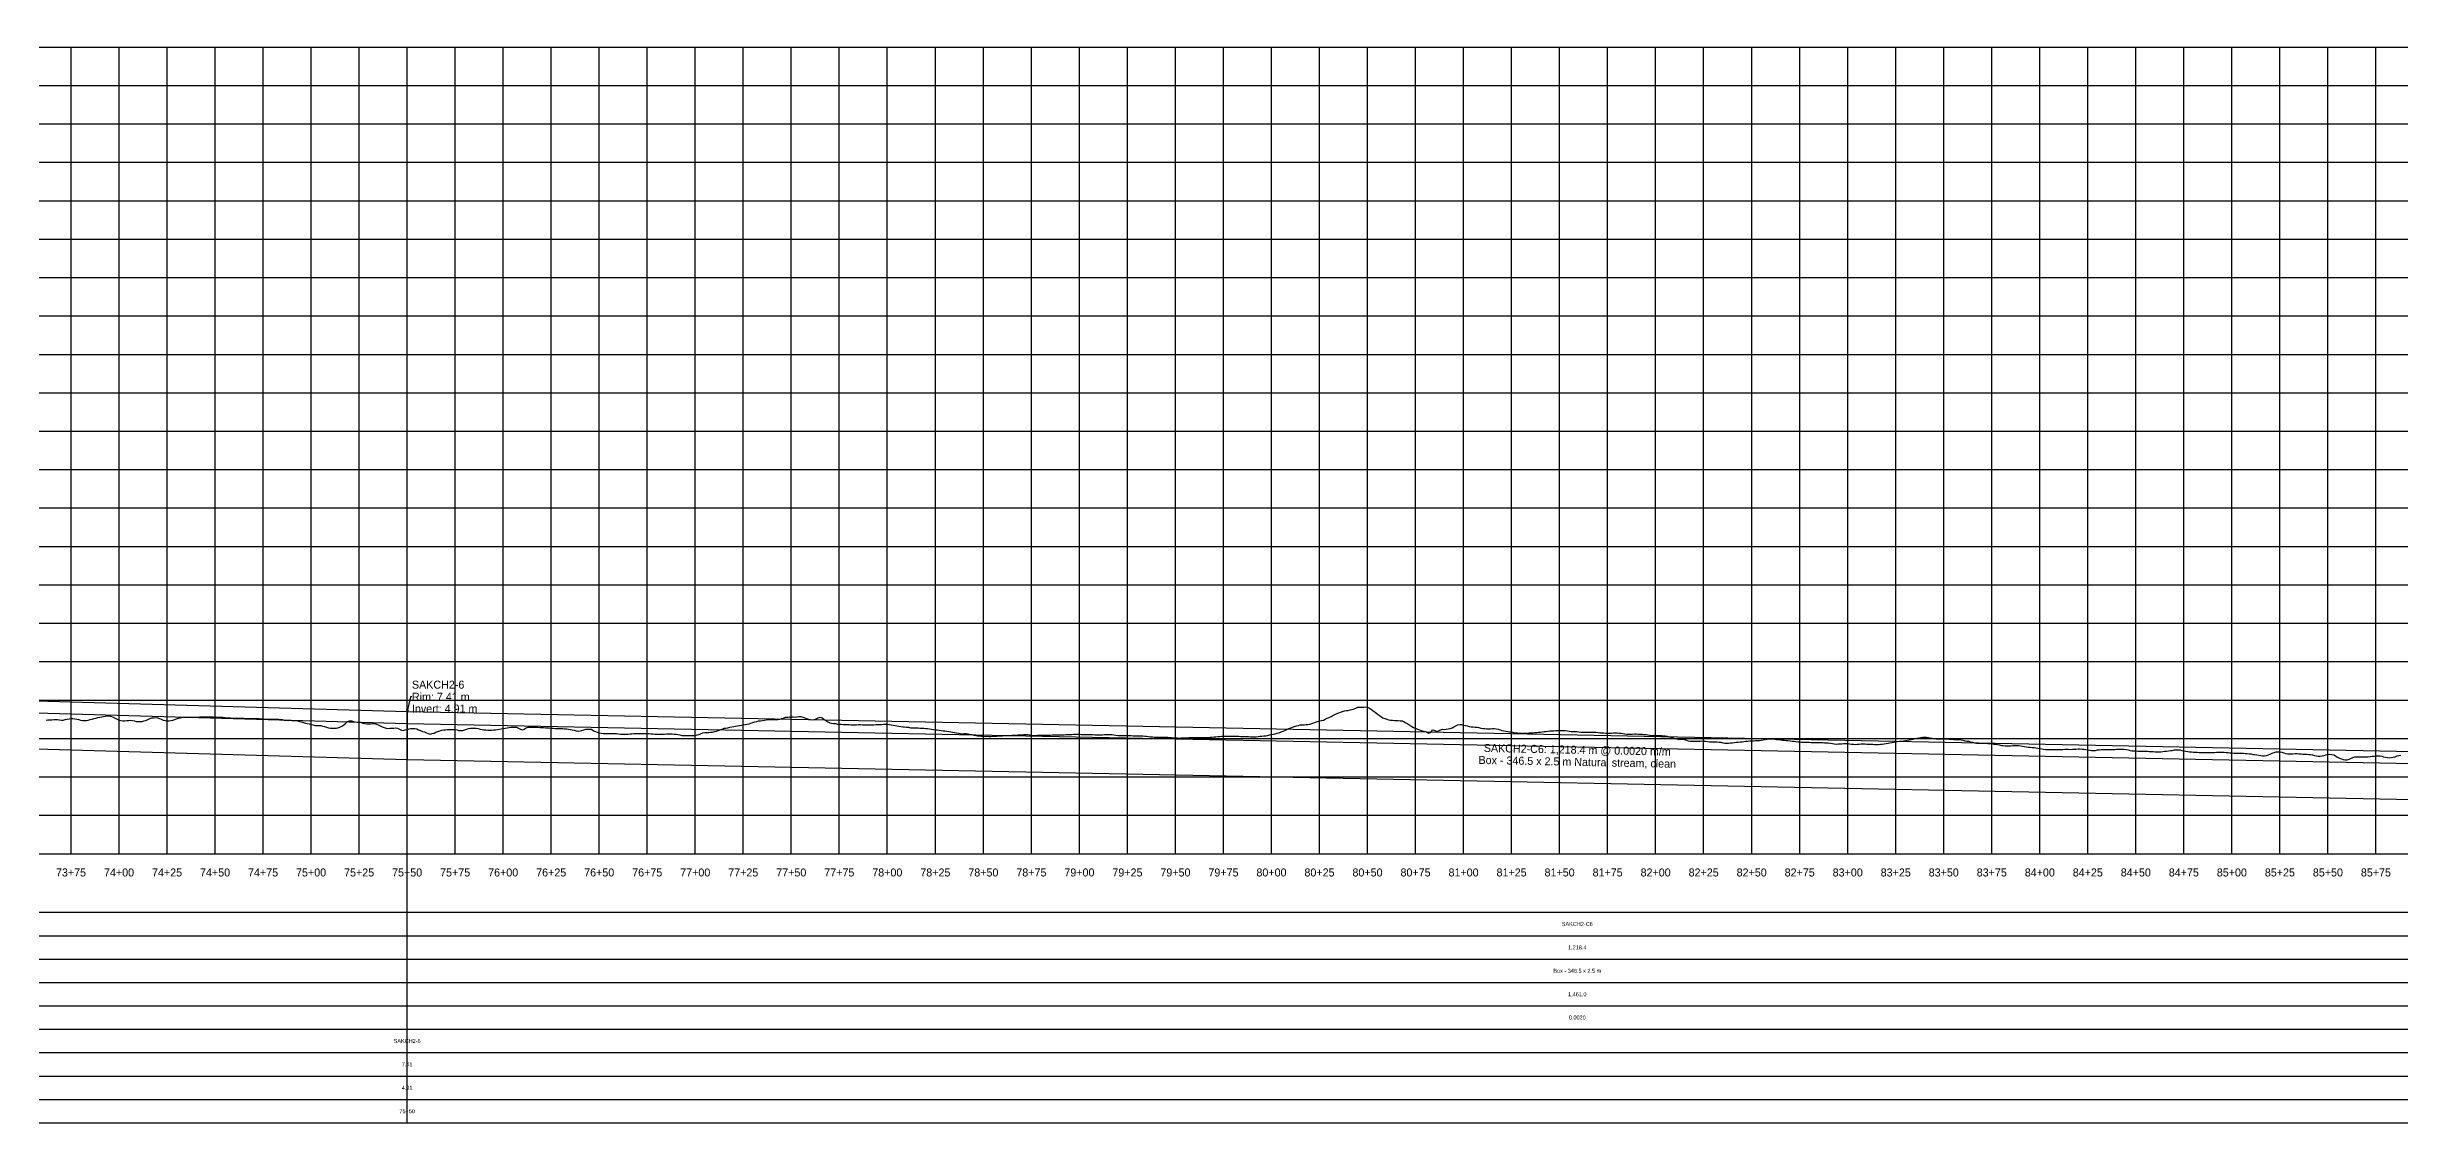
# Model space of a CAD drawing. Extents: x -64 to 9817, y -140 to 424.
# Drawn here: x 7363 to 8588, y -140 to 420 of the extents above; entities that cross this region are included whole.
import ezdxf
from ezdxf.enums import TextEntityAlignment as Align

# ---------------------------------------------------------------- set-up
doc = ezdxf.new("R2010")
doc.units = 0
for name, color, linetype in [('Annotation', 7, 'Continuous'), ('Annotation_Table', 254, 'Continuous'), ('Crown', 7, 'Continuous'), ('Grid', 254, 'Continuous'), ('Grid_Text', 7, 'Continuous'), ('Ground_Elevation', 3, 'Continuous'), ('Hydraulic_Grade', 5, 'Continuous'), ('Invert', 7, 'Continuous'), ('Structure', 7, 'Continuous')]:
    doc.layers.add(name, color=color, linetype=linetype)

msp = doc.modelspace()

# ---------------------------------------------------------------- linework, layer by layer
at = {"layer": 'Annotation', "color": 0}
msp.add_lwpolyline([(7550, 74.1), (7549.8, 75.1), (7550.6, 74.9)], close=True, dxfattribs=at)
msp.add_lwpolyline([(7552.5, 81.7), (7551.7, 81.7), (7550, 74.1)], dxfattribs=at)
at = {"layer": 'Annotation_Table', "color": 254}
for points in [[(7550, -140.2), (7550, 420)], [(-25, -30.5), (9800, -30.5)], [(-25, -42.7), (9800, -42.7)], [(-25, -54.9), (9800, -54.9)], [(-25, -67.1), (9800, -67.1)], [(-25, -79.2), (9800, -79.2)], [(-25, -91.4), (9800, -91.4)], [(-25, -103.6), (9800, -103.6)], [(-25, -115.8), (9800, -115.8)], [(-25, -128), (9800, -128)], [(-25, -140.2), (9800, -140.2)]]:
    msp.add_lwpolyline(points, dxfattribs=at)
at = {"layer": 'Crown', "color": 0}
for points in [[(5051, 145.9), (7550, 74.1)], [(7550, 74.1), (7550, 74.1)], [(7550, 74.1), (8768.4, 49.7)]]:
    msp.add_lwpolyline(points, dxfattribs=at)
at = {"layer": 'Grid', "color": 254}
for points in [[(-25, 420), (9800, 420)], [(7375, 0), (7375, 420)], [(7400, 0), (7400, 420)], [(7425, 0), (7425, 420)], [(7450, 0), (7450, 420)], [(7475, 0), (7475, 420)], [(7500, 0), (7500, 420)], [(7525, 0), (7525, 420)], [(7550, 0), (7550, 420)], [(7575, 0), (7575, 420)], [(7600, 0), (7600, 420)], [(7625, 0), (7625, 420)], [(7650, 0), (7650, 420)], [(7675, 0), (7675, 420)], [(7700, 0), (7700, 420)], [(7725, 0), (7725, 420)], [(7750, 0), (7750, 420)], [(7775, 0), (7775, 420)], [(7800, 0), (7800, 420)], [(7825, 0), (7825, 420)], [(7850, 0), (7850, 420)], [(7875, 0), (7875, 420)], [(7900, 0), (7900, 420)], [(7925, 0), (7925, 420)], [(7950, 0), (7950, 420)], [(7975, 0), (7975, 420)], [(8000, 0), (8000, 420)], [(8025, 0), (8025, 420)], [(8050, 0), (8050, 420)], [(8075, 0), (8075, 420)], [(8100, 0), (8100, 420)], [(8125, 0), (8125, 420)], [(8150, 0), (8150, 420)], [(8175, 0), (8175, 420)], [(8200, 0), (8200, 420)], [(8225, 0), (8225, 420)], [(8250, 0), (8250, 420)], [(8275, 0), (8275, 420)], [(8300, 0), (8300, 420)], [(8325, 0), (8325, 420)], [(8350, 0), (8350, 420)], [(8375, 0), (8375, 420)], [(8400, 0), (8400, 420)], [(8425, 0), (8425, 420)], [(8450, 0), (8450, 420)], [(8475, 0), (8475, 420)], [(8500, 0), (8500, 420)], [(8525, 0), (8525, 420)], [(8550, 0), (8550, 420)], [(8575, 0), (8575, 420)], [(-25, 400), (9800, 400)], [(-25, 380), (9800, 380)], [(-25, 360), (9800, 360)], [(-25, 340), (9800, 340)], [(-25, 320), (9800, 320)], [(-25, 300), (9800, 300)], [(-25, 280), (9800, 280)], [(-25, 260), (9800, 260)], [(-25, 240), (9800, 240)], [(-25, 220), (9800, 220)], [(-25, 200), (9800, 200)], [(-25, 180), (9800, 180)], [(-25, 160), (9800, 160)], [(-25, 140), (9800, 140)], [(-25, 120), (9800, 120)], [(-25, 100), (9800, 100)], [(-25, 80), (9800, 80)], [(-25, 60), (9800, 60)], [(-25, 40), (9800, 40)], [(-25, 20), (9800, 20)], [(-25, 0), (9800, 0)]]:
    msp.add_lwpolyline(points, dxfattribs=at)
at = {"layer": 'Ground_Elevation', "color": 3}
msp.add_lwpolyline([(7362, 69.6), (7363, 69.7), (7364, 69.7), (7365, 69.7), (7366, 69.8), (7367, 69.8), (7368, 69.8), (7369, 69.7), (7370, 69.6), (7371, 69.6), (7372, 69.8), (7373, 70), (7374, 70.2), (7375, 70.4), (7376, 70.3), (7377, 70.2), (7378, 70), (7379, 69.8), (7380, 69.6), (7381, 69.4), (7382, 69.3), (7383, 69.4), (7384, 69.6), (7385, 69.8), (7386, 70.1), (7387, 70.4), (7388, 70.6), (7389, 70.9), (7390, 71.1), (7391, 71.3), (7392, 71.5), (7393, 71.6), (7394, 71.7), (7395, 71.7), (7396, 71.4), (7397, 71), (7398, 70.5), (7399, 70), (7400, 69.5), (7401, 69.3), (7402, 69.2), (7403, 69.2), (7404, 69.3), (7405, 69.4), (7406, 69.5), (7407, 69.3), (7408, 69.1), (7409, 68.9), (7410, 68.8), (7411, 68.8), (7412, 68.9), (7413, 69.1), (7414, 69.4), (7415, 69.8), (7416, 70.3), (7417, 70.7), (7418, 70.8), (7419, 70.9), (7420, 70.7), (7421, 70.3), (7422, 70), (7423, 69.6), (7424, 69.3), (7425, 69.2), (7426, 69.2), (7427, 69.3), (7428, 69.5), (7429, 69.8), (7430, 70.2), (7431, 70.5), (7432, 70.8), (7433, 71), (7434, 71.1), (7435, 71.1), (7436, 71.1), (7437, 71), (7438, 71.1), (7439, 71.1), (7440, 71.1), (7441, 71.1), (7442, 71.2), (7443, 71.2), (7444, 71.3), (7445, 71.3), (7446, 71.3), (7447, 71.2), (7448, 71.2), (7449, 71.2), (7450, 71.1), (7451, 71.1), (7452, 71.1), (7453, 71), (7454, 71), (7455, 70.9), (7456, 70.8), (7457, 70.8), (7458, 70.7), (7459, 70.6), (7460, 70.6), (7461, 70.5), (7462, 70.5), (7463, 70.5), (7464, 70.5), (7465, 70.5), (7466, 70.4), (7467, 70.4), (7468, 70.4), (7469, 70.4), (7470, 70.4), (7471, 70.4), (7472, 70.3), (7473, 70.3), (7474, 70.2), (7475, 70.2), (7476, 70.1), (7477, 70), (7478, 70), (7479, 70.1), (7480, 70), (7481, 70), (7482, 70), (7483, 70), (7484, 69.8), (7485, 69.8), (7486, 69.6), (7487, 69.5), (7488, 69.4), (7489, 69.5), (7490, 69.4), (7491, 69.4), (7492, 69.3), (7493, 69.2), (7494, 68.8), (7495, 68.6), (7496, 68.3), (7497, 68), (7498, 67.8), (7499, 67.6), (7500, 67.3), (7501, 67), (7502, 66.8), (7503, 66.8), (7504, 66.8), (7505, 66.7), (7506, 66.4), (7507, 66.2), (7508, 65.9), (7509, 65.6), (7510, 65.4), (7511, 65.3), (7512, 65.3), (7513, 65.4), (7514, 65.6), (7515, 65.9), (7516, 66.4), (7517, 67.1), (7518, 68), (7519, 68.8), (7520, 69.2), (7521, 69.2), (7522, 68.9), (7523, 68.6), (7524, 68.5), (7525, 68.5), (7526, 68.3), (7527, 67.9), (7528, 67.7), (7529, 67.6), (7530, 67.6), (7531, 67.6), (7532, 67.8), (7533, 67.7), (7534, 67.4), (7535, 67), (7536, 66.5), (7537, 66.1), (7538, 65.7), (7539, 65.4), (7540, 65.2), (7541, 65.3), (7542, 65.3), (7543, 65.4), (7544, 65.5), (7545, 65.3), (7546, 64.9), (7547, 64.3), (7548, 64.2), (7549, 64.4), (7550, 64.7), (7551, 65), (7552, 65.2), (7553, 65.1), (7554, 65.1), (7555, 65), (7556, 64.5), (7557, 64.1), (7558, 63.7), (7559, 63.5), (7560, 63), (7561, 62.5), (7562, 62.3), (7563, 62.5), (7564, 62.8), (7565, 63.2), (7566, 63.6), (7567, 64), (7568, 64.3), (7569, 64.5), (7570, 64.5), (7571, 64.6), (7572, 64.7), (7573, 64.7), (7574, 64.7), (7575, 64.6), (7576, 64.4), (7577, 64.2), (7578, 64.1), (7579, 64.2), (7580, 64.5), (7581, 64.8), (7582, 65.1), (7583, 65.4), (7584, 65.4), (7585, 65.4), (7586, 65.3), (7587, 65.1), (7588, 64.9), (7589, 64.7), (7590, 64.5), (7591, 64.4), (7592, 64.3), (7593, 64.3), (7594, 64.3), (7595, 64.4), (7596, 64.5), (7597, 64.7), (7598, 64.9), (7599, 65), (7600, 65.2), (7601, 65.4), (7602, 65.5), (7603, 65.7), (7604, 65.8), (7605, 65.9), (7606, 65.9), (7607, 65.8), (7608, 65.4), (7609, 64.8), (7610, 64.4), (7611, 64.9), (7612, 65.5), (7613, 65.8), (7614, 65.8), (7615, 65.9), (7616, 65.8), (7617, 65.8), (7618, 65.8), (7619, 65.7), (7620, 65.7), (7621, 65.7), (7622, 65.6), (7623, 65.6), (7624, 65.5), (7625, 65.4), (7626, 65.3), (7627, 65.2), (7628, 65.2), (7629, 65.1), (7630, 65.1), (7631, 65.1), (7632, 65), (7633, 65), (7634, 64.9), (7635, 64.7), (7636, 64.5), (7637, 64.3), (7638, 64), (7639, 63.8), (7640, 63.9), (7641, 64.2), (7642, 64.5), (7643, 64.8), (7644, 64.9), (7645, 64.8), (7646, 64.8), (7647, 64), (7648, 63.6), (7649, 63.2), (7650, 62.9), (7651, 62.7), (7652, 62.5), (7653, 62.5), (7654, 62.5), (7655, 62.5), (7656, 62.6), (7657, 62.6), (7658, 62.6), (7659, 62.5), (7660, 62.4), (7661, 62.3), (7662, 62.3), (7663, 62.2), (7664, 62.2), (7665, 62.2), (7666, 62.4), (7667, 62.4), (7668, 62.5), (7669, 62.5), (7670, 62.5), (7671, 62.6), (7672, 62.6), (7673, 62.5), (7674, 62.5), (7675, 62.5), (7676, 62.5), (7677, 62.4), (7678, 62.4), (7679, 62.3), (7680, 62.3), (7681, 62.2), (7682, 62.2), (7683, 62.2), (7684, 62.3), (7685, 62.4), (7686, 62.4), (7687, 62.4), (7688, 62.4), (7689, 62.3), (7690, 62.2), (7691, 62), (7692, 61.8), (7693, 61.6), (7694, 61.5), (7695, 61.5), (7696, 61.6), (7697, 61.6), (7698, 61.6), (7699, 61.6), (7700, 61.6), (7701, 61.8), (7702, 62.1), (7703, 62.5), (7704, 62.9), (7705, 63.1), (7706, 63.1), (7707, 63.1), (7708, 63.2), (7709, 63.3), (7710, 63.6), (7711, 63.8), (7712, 64.1), (7713, 64.5), (7714, 64.9), (7715, 65.3), (7716, 65.4), (7717, 65.6), (7718, 65.8), (7719, 66), (7720, 66.2), (7721, 66.4), (7722, 66.6), (7723, 66.8), (7724, 66.9), (7725, 67), (7726, 67.2), (7727, 67.4), (7728, 67.6), (7729, 68), (7730, 68.3), (7731, 68.6), (7732, 68.9), (7733, 69.1), (7734, 69.2), (7735, 69.4), (7736, 69.6), (7737, 69.7), (7738, 69.8), (7739, 69.8), (7740, 69.8), (7741, 69.8), (7742, 69.8), (7743, 69.9), (7744, 70.1), (7745, 70.3), (7746, 70.6), (7747, 71), (7748, 71.1), (7749, 71.2), (7750, 71.2), (7751, 71.2), (7752, 71.1), (7753, 71.2), (7754, 71.4), (7755, 71.4), (7756, 71.1), (7757, 70.8), (7758, 70.4), (7759, 70), (7760, 69.8), (7761, 69.7), (7762, 69.8), (7763, 70.2), (7764, 70.7), (7765, 71), (7766, 70.7), (7767, 70), (7768, 69.3), (7769, 68.7), (7770, 68.2), (7771, 68), (7772, 67.8), (7773, 67.7), (7774, 67.5), (7775, 67.5), (7776, 67.4), (7777, 67.3), (7778, 67.2), (7779, 67.2), (7780, 67.2), (7781, 67.1), (7782, 67.1), (7783, 67.1), (7784, 67.1), (7785, 67.2), (7786, 67.2), (7787, 67.1), (7788, 67), (7789, 67), (7790, 67), (7791, 67), (7792, 67.1), (7793, 67.1), (7794, 67.2), (7795, 67.2), (7796, 67.2), (7797, 67.2), (7798, 67.4), (7799, 67.4), (7800, 67.4), (7801, 67.2), (7802, 67.1), (7803, 66.9), (7804, 66.7), (7805, 66.6), (7806, 66.4), (7807, 66.2), (7808, 66.1), (7809, 66), (7810, 65.9), (7811, 65.8), (7812, 65.6), (7813, 65.5), (7814, 65.5), (7815, 65.5), (7816, 65.5), (7817, 65.4), (7818, 65.4), (7819, 65.3), (7820, 65.2), (7821, 65.1), (7822, 65), (7823, 64.8), (7824, 64.6), (7825, 64.5), (7826, 64.4), (7827, 64.3), (7828, 64.2), (7829, 64), (7830, 63.9), (7831, 63.8), (7832, 63.6), (7833, 63.5), (7834, 63.2), (7835, 63.1), (7836, 62.9), (7837, 62.7), (7838, 62.5), (7839, 62.4), (7840, 62.5), (7841, 62.5), (7842, 62.4), (7843, 62.2), (7844, 62), (7845, 61.7), (7846, 61.6), (7847, 61.4), (7848, 61.3), (7849, 61.2), (7850, 61.1), (7851, 61), (7852, 61.1), (7853, 61), (7854, 61), (7855, 61.1), (7856, 61.2), (7857, 61.2), (7858, 61.3), (7859, 61.3), (7860, 61.4), (7861, 61.5), (7862, 61.6), (7863, 61.6), (7864, 61.6), (7865, 61.7), (7866, 61.7), (7867, 61.7), (7868, 61.8), (7869, 61.8), (7870, 61.8), (7871, 62), (7872, 62.1), (7873, 62), (7874, 61.8), (7875, 61.6), (7876, 61.6), (7877, 61.6), (7878, 61.7), (7879, 61.7), (7880, 61.7), (7881, 61.7), (7882, 61.7), (7883, 61.7), (7884, 61.7), (7885, 61.7), (7886, 61.8), (7887, 61.8), (7888, 61.8), (7889, 61.8), (7890, 61.9), (7891, 61.9), (7892, 61.9), (7893, 62), (7894, 62), (7895, 62.1), (7896, 62.1), (7897, 62.2), (7898, 62.2), (7899, 62.2), (7900, 62.2), (7901, 62.1), (7902, 62.1), (7903, 62.1), (7904, 62.1), (7905, 62.1), (7906, 62.1), (7907, 62), (7908, 61.9), (7909, 61.9), (7910, 61.9), (7911, 61.9), (7912, 61.9), (7913, 62), (7914, 62.1), (7915, 62.1), (7916, 62.1), (7917, 62), (7918, 61.8), (7919, 61.7), (7920, 61.6), (7921, 61.6), (7922, 61.5), (7923, 61.5), (7924, 61.5), (7925, 61.5), (7926, 61.5), (7927, 61.5), (7928, 61.3), (7929, 61.3), (7930, 61.3), (7931, 61.3), (7932, 61.3), (7933, 61.3), (7934, 61.2), (7935, 61.1), (7936, 61), (7937, 60.9), (7938, 60.8), (7939, 60.7), (7940, 60.7), (7941, 60.7), (7942, 60.7), (7943, 60.7), (7944, 60.6), (7945, 60.6), (7946, 60.6), (7947, 60.5), (7948, 60.5), (7949, 60.4), (7950, 60.4), (7951, 60.3), (7952, 60.2), (7953, 60.3), (7954, 60.3), (7955, 60.4), (7956, 60.4), (7957, 60.5), (7958, 60.5), (7959, 60.5), (7960, 60.5), (7961, 60.5), (7962, 60.5), (7963, 60.5), (7964, 60.5), (7965, 60.5), (7966, 60.5), (7967, 60.5), (7968, 60.6), (7969, 60.7), (7970, 60.8), (7971, 60.9), (7972, 61), (7973, 61), (7974, 61.1), (7975, 61.2), (7976, 61.1), (7977, 61.1), (7978, 61.1), (7979, 61.1), (7980, 61.1), (7981, 61.1), (7982, 61.1), (7983, 61.1), (7984, 61), (7985, 61), (7986, 61), (7987, 61), (7988, 61), (7989, 60.9), (7990, 60.9), (7991, 60.9), (7992, 60.9), (7993, 61), (7994, 61.1), (7995, 61.2), (7996, 61.3), (7997, 61.4), (7998, 61.6), (7999, 61.8), (8000, 62), (8001, 62.2), (8002, 62.4), (8003, 62.7), (8004, 63), (8005, 63.4), (8006, 63.8), (8007, 64.2), (8008, 64.6), (8009, 65.1), (8010, 65.5), (8011, 65.9), (8012, 66.3), (8013, 66.5), (8014, 66.7), (8015, 67), (8016, 67.1), (8017, 67.1), (8018, 67.2), (8019, 67.3), (8020, 67.5), (8021, 67.7), (8022, 68.1), (8023, 68.4), (8024, 68.8), (8025, 69.1), (8026, 69.3), (8027, 69.6), (8028, 70.1), (8029, 70.5), (8030, 70.9), (8031, 71.4), (8032, 71.9), (8033, 72.4), (8034, 73), (8035, 73.4), (8036, 73.6), (8037, 74), (8038, 74.4), (8039, 74.6), (8040, 74.6), (8041, 74.9), (8042, 75.1), (8043, 75.5), (8044, 75.8), (8045, 76.2), (8046, 76.2), (8047, 76.2), (8048, 76.3), (8049, 76.4), (8050, 76.3), (8051, 75.7), (8052, 75), (8053, 74.3), (8054, 73.6), (8055, 72.9), (8056, 72.2), (8057, 71.4), (8058, 70.8), (8059, 70.3), (8060, 70), (8061, 69.7), (8062, 69.6), (8063, 69.5), (8064, 69.4), (8065, 69.3), (8066, 69.3), (8067, 69.2), (8068, 69.1), (8069, 68.7), (8070, 68.2), (8071, 67.6), (8072, 66.9), (8073, 66.3), (8074, 65.7), (8075, 65.3), (8076, 64.9), (8077, 64.5), (8078, 64.2), (8079, 63.8), (8080, 63.6), (8081, 63.2), (8082, 62.7), (8083, 63.2), (8084, 64.5), (8085, 64.1), (8086, 63.6), (8087, 64), (8088, 64.5), (8089, 64.8), (8090, 64.7), (8091, 64.8), (8092, 65), (8093, 65.2), (8094, 65.6), (8095, 66.1), (8096, 66.5), (8097, 67), (8098, 67.2), (8099, 67.2), (8100, 66.9), (8101, 66.7), (8102, 66.5), (8103, 66.3), (8104, 66.1), (8105, 66), (8106, 65.9), (8107, 65.8), (8108, 65.7), (8109, 65.4), (8110, 65.2), (8111, 65.1), (8112, 65), (8113, 65), (8114, 65), (8115, 65.1), (8116, 65.1), (8117, 65), (8118, 64.8), (8119, 64.5), (8120, 64.2), (8121, 64), (8122, 63.8), (8123, 63.7), (8124, 63.5), (8125, 63.4), (8126, 63.1), (8127, 63), (8128, 62.9), (8129, 62.8), (8130, 62.8), (8131, 62.8), (8132, 62.8), (8133, 62.8), (8134, 62.9), (8135, 63), (8136, 63), (8137, 63.1), (8138, 63.1), (8139, 63.2), (8140, 63.3), (8141, 63.5), (8142, 63.6), (8143, 63.7), (8144, 63.8), (8145, 63.9), (8146, 63.9), (8147, 64), (8148, 64.1), (8149, 64.1), (8150, 64.1), (8151, 64.2), (8152, 64.2), (8153, 64.1), (8154, 63.9), (8155, 63.8), (8156, 63.7), (8157, 63.7), (8158, 63.6), (8159, 63.6), (8160, 63.5), (8161, 63.3), (8162, 63.3), (8163, 63.3), (8164, 63.3), (8165, 63.3), (8166, 63.3), (8167, 63.3), (8168, 63.3), (8169, 63.2), (8170, 63.1), (8171, 63), (8172, 63), (8173, 62.9), (8174, 62.8), (8175, 62.8), (8176, 62.7), (8177, 62.8), (8178, 62.9), (8179, 62.9), (8180, 62.9), (8181, 62.8), (8182, 62.7), (8183, 62.5), (8184, 62.4), (8185, 62.2), (8186, 62.2), (8187, 62.3), (8188, 62.3), (8189, 62.4), (8190, 62.4), (8191, 62.3), (8192, 62.3), (8193, 62.2), (8194, 62.1), (8195, 62), (8196, 61.8), (8197, 61.7), (8198, 61.6), (8199, 61.7), (8200, 61.6), (8201, 61.6), (8202, 61.5), (8203, 61.5), (8204, 61.4), (8205, 61.3), (8206, 61.1), (8207, 60.9), (8208, 60.6), (8209, 60.3), (8210, 60), (8211, 59.8), (8212, 59.5), (8213, 59.6), (8214, 59.6), (8215, 59.5), (8216, 59.1), (8217, 58.7), (8218, 58.6), (8219, 58.5), (8220, 58.5), (8221, 58.6), (8222, 58.6), (8223, 58.6), (8224, 58.7), (8225, 58.6), (8226, 58.6), (8227, 58.4), (8228, 58.3), (8229, 58.3), (8230, 58.3), (8231, 58.3), (8232, 58.2), (8233, 58.1), (8234, 58), (8235, 57.8), (8236, 57.5), (8237, 57.5), (8238, 57.6), (8239, 57.7), (8240, 57.8), (8241, 57.9), (8242, 58), (8243, 58), (8244, 58.2), (8245, 58.2), (8246, 58.4), (8247, 58.5), (8248, 58.6), (8249, 58.7), (8250, 58.7), (8251, 58.8), (8252, 58.9), (8253, 58.9), (8254, 59), (8255, 59.1), (8256, 59.3), (8257, 59.5), (8258, 59.7), (8259, 59.8), (8260, 59.8), (8261, 59.8), (8262, 59.6), (8263, 59.5), (8264, 59.4), (8265, 59.2), (8266, 59.1), (8267, 59.1), (8268, 59), (8269, 58.9), (8270, 58.7), (8271, 58.6), (8272, 58.5), (8273, 58.4), (8274, 58.3), (8275, 58.2), (8276, 58.1), (8277, 58.1), (8278, 58.1), (8279, 58), (8280, 58), (8281, 57.9), (8282, 57.9), (8283, 57.9), (8284, 57.9), (8285, 57.9), (8286, 57.9), (8287, 57.9), (8288, 57.8), (8289, 57.7), (8290, 57.7), (8291, 57.5), (8292, 57.3), (8293, 57.2), (8294, 57.1), (8295, 57.2), (8296, 57.2), (8297, 57.2), (8298, 57.3), (8299, 57.4), (8300, 57.3), (8301, 57.2), (8302, 57), (8303, 57), (8304, 56.9), (8305, 57), (8306, 57.1), (8307, 57.2), (8308, 57.2), (8309, 57.2), (8310, 57.1), (8311, 57.1), (8312, 57), (8313, 57), (8314, 56.9), (8315, 56.8), (8316, 56.8), (8317, 57), (8318, 57.1), (8319, 57.2), (8320, 57.4), (8321, 57.5), (8322, 57.7), (8323, 57.9), (8324, 58.1), (8325, 58.3), (8326, 58.4), (8327, 58.6), (8328, 58.6), (8329, 58.7), (8330, 58.9), (8331, 59.1), (8332, 59.2), (8333, 59.4), (8334, 59.6), (8335, 59.9), (8336, 60.2), (8337, 60.4), (8338, 60.5), (8339, 60.6), (8340, 60.7), (8341, 60.6), (8342, 60.5), (8343, 60.4), (8344, 60.1), (8345, 59.9), (8346, 59.8), (8347, 59.8), (8348, 59.8), (8349, 59.8), (8350, 59.8), (8351, 59.8), (8352, 59.8), (8353, 59.7), (8354, 59.6), (8355, 59.5), (8356, 59.4), (8357, 59.3), (8358, 59.4), (8359, 59.3), (8360, 59.1), (8361, 58.8), (8362, 58.6), (8363, 58.6), (8364, 58.3), (8365, 58), (8366, 57.7), (8367, 57.6), (8368, 57.6), (8369, 57.6), (8370, 57.6), (8371, 57.5), (8372, 57.5), (8373, 57.4), (8374, 57.4), (8375, 57.3), (8376, 57.1), (8377, 57), (8378, 56.8), (8379, 56.6), (8380, 56.4), (8381, 56.3), (8382, 56.2), (8383, 56.1), (8384, 56.1), (8385, 56.2), (8386, 56.3), (8387, 56.4), (8388, 56.4), (8389, 56.4), (8390, 56.2), (8391, 56), (8392, 55.8), (8393, 55.6), (8394, 55.4), (8395, 55.4), (8396, 55.3), (8397, 55.2), (8398, 55.1), (8399, 55), (8400, 54.8), (8401, 54.6), (8402, 54.4), (8403, 54.3), (8404, 54.3), (8405, 54.3), (8406, 54.3), (8407, 54.3), (8408, 54.3), (8409, 54.3), (8410, 54.3), (8411, 54.3), (8412, 54.3), (8413, 54.4), (8414, 54.4), (8415, 54.4), (8416, 54.3), (8417, 54.4), (8418, 54.4), (8419, 54.5), (8420, 54.6), (8421, 54.6), (8422, 54.5), (8423, 54.4), (8424, 54.2), (8425, 54.1), (8426, 53.9), (8427, 53.8), (8428, 53.8), (8429, 53.8), (8430, 54), (8431, 54.1), (8432, 54.2), (8433, 54.3), (8434, 54.3), (8435, 54.3), (8436, 54.2), (8437, 54.2), (8438, 54.2), (8439, 54.2), (8440, 54.4), (8441, 54.5), (8442, 54.5), (8443, 54.5), (8444, 54.4), (8445, 54.2), (8446, 54), (8447, 53.8), (8448, 53.6), (8449, 53.6), (8450, 53.5), (8451, 53.4), (8452, 53.4), (8453, 53.4), (8454, 53.4), (8455, 53.4), (8456, 53.3), (8457, 53.2), (8458, 53.2), (8459, 53.2), (8460, 53.1), (8461, 53), (8462, 53), (8463, 53.1), (8464, 53.2), (8465, 53.3), (8466, 53.4), (8467, 53.5), (8468, 53.7), (8469, 53.8), (8470, 54), (8471, 54.1), (8472, 54.1), (8473, 54), (8474, 53.8), (8475, 53.6), (8476, 53.4), (8477, 53.2), (8478, 53.1), (8479, 53), (8480, 52.9), (8481, 52.8), (8482, 52.8), (8483, 52.7), (8484, 52.6), (8485, 52.6), (8486, 52.6), (8487, 52.6), (8488, 52.6), (8489, 52.6), (8490, 52.6), (8491, 52.7), (8492, 52.8), (8493, 52.9), (8494, 52.9), (8495, 52.9), (8496, 52.8), (8497, 52.7), (8498, 52.6), (8499, 52.5), (8500, 52.5), (8501, 52.4), (8502, 52.4), (8503, 52.4), (8504, 52.4), (8505, 52.3), (8506, 52.3), (8507, 52.2), (8508, 52.1), (8509, 52), (8510, 51.9), (8511, 51.7), (8512, 51.6), (8513, 51.4), (8514, 51.3), (8515, 51.1), (8516, 51), (8517, 51), (8518, 51.2), (8519, 51.4), (8520, 51.8), (8521, 52.3), (8522, 52.7), (8523, 53), (8524, 53.1), (8525, 53.1), (8526, 52.9), (8527, 52.5), (8528, 52.2), (8529, 52), (8530, 51.9), (8531, 52), (8532, 52), (8533, 52.1), (8534, 52.1), (8535, 52), (8536, 51.9), (8537, 51.8), (8538, 51.8), (8539, 51.8), (8540, 51.7), (8541, 51.6), (8542, 51.4), (8543, 51.1), (8544, 50.9), (8545, 50.8), (8546, 50.8), (8547, 51), (8548, 51.2), (8549, 51.5), (8550, 51.7), (8551, 51.8), (8552, 51.7), (8553, 51.4), (8554, 50.9), (8555, 50.3), (8556, 49.8), (8557, 49.3), (8558, 49), (8559, 48.9), (8560, 48.9), (8561, 49.2), (8562, 49.6), (8563, 50), (8564, 50.4), (8565, 50.5), (8566, 50.5), (8567, 50.5), (8568, 50.4), (8569, 50.4), (8570, 50.4), (8571, 50.5), (8572, 50.6), (8573, 50.7), (8574, 50.8), (8575, 50.9), (8576, 50.9), (8577, 50.9), (8578, 50.7), (8579, 50.4), (8580, 50.2), (8581, 50), (8582, 49.9), (8583, 50), (8584, 50.2), (8585, 50.5), (8586, 50.9), (8587, 51.1), (8588, 51.3)], dxfattribs=at)
at = {"layer": 'Hydraulic_Grade', "color": 5}
for points in [[(5051, 139.6), (7550, 67.8)], [(7550, 67.8), (7550, 67.8)], [(7550, 67.8), (8768.4, 43.5)]]:
    msp.add_lwpolyline(points, dxfattribs=at)
at = {"layer": 'Invert', "color": 0}
for points in [[(5051, 120.9), (7550, 49.1)], [(7550, 49.1), (7550, 49.1)], [(7550, 49.1), (8768.4, 24.7)]]:
    msp.add_lwpolyline(points, dxfattribs=at)
at = {"layer": 'Structure', "color": 0}
msp.add_lwpolyline([(7550, 74.1), (7550, 49.1)], dxfattribs=at)
msp.add_lwpolyline([(7550, 74.1), (7550, 49.1)], dxfattribs=at)

# ---------------------------------------------------------------- texts
at = {"layer": 'Annotation', "color": 0}
for s, height, p in [('SAKCH2-6', 4.17, (7552.5, 88)), ('Rim: 7.41 m', 4.167, (7552.5, 81.7)), ('Invert: 4.91 m', 4.167, (7552.5, 75.5))]:
    msp.add_text(s, height=height, dxfattribs=at).set_placement(p, align=Align.MIDDLE_LEFT)
for s, p in [('Box - 346.5 x 2.5 m Natural stream, clean', (8159.2, 47.8)), ('SAKCH2-C6: 1,218.4 m @ 0.0020 m/m', (8159.2, 54.1))]:
    msp.add_text(s, height=4.167, rotation=358.8542, dxfattribs=at).set_placement(p, align=Align.MIDDLE_CENTER)
at = {"layer": 'Annotation_Table', "color": 0}
for s, height, p in [('SAKCH2-C6', 2.08, (8159.2, -36.6)), ('1,218.4', 2.08, (8159.2, -48.8)), ('Box - 346.5 x 2.5 m', 2.083, (8159.2, -61)), ('1,461.0', 2.08, (8159.2, -73.2)), ('0.0020', 2.08, (8159.2, -85.3)), ('SAKCH2-6', 2.08, (7550, -97.5)), ('7.41', 2.08, (7550, -109.7)), ('4.91', 2.08, (7550, -121.9)), ('75+50', 2.08, (7550, -134.1))]:
    msp.add_text(s, height=height, dxfattribs=at).set_placement(p, align=Align.MIDDLE_CENTER)
at = {"layer": 'Grid_Text', "color": 0}
for s, p in [('73+75', (7375, -7.7)), ('74+00', (7400, -7.7)), ('74+25', (7425, -7.7)), ('74+50', (7450, -7.7)), ('74+75', (7475, -7.7)), ('75+00', (7500, -7.7)), ('75+25', (7525, -7.7)), ('75+50', (7550, -7.7)), ('75+75', (7575, -7.7)), ('76+00', (7600, -7.7)), ('76+25', (7625, -7.7)), ('76+50', (7650, -7.7)), ('76+75', (7675, -7.7)), ('77+00', (7700, -7.7)), ('77+25', (7725, -7.7)), ('77+50', (7750, -7.7)), ('77+75', (7775, -7.7)), ('78+00', (7800, -7.7)), ('78+25', (7825, -7.7)), ('78+50', (7850, -7.7)), ('78+75', (7875, -7.7)), ('79+00', (7900, -7.7)), ('79+25', (7925, -7.7)), ('79+50', (7950, -7.7)), ('79+75', (7975, -7.7)), ('80+00', (8000, -7.7)), ('80+25', (8025, -7.7)), ('80+50', (8050, -7.7)), ('80+75', (8075, -7.7)), ('81+00', (8100, -7.7)), ('81+25', (8125, -7.7)), ('81+50', (8150, -7.7)), ('81+75', (8175, -7.7)), ('82+00', (8200, -7.7)), ('82+25', (8225, -7.7)), ('82+50', (8250, -7.7)), ('82+75', (8275, -7.7)), ('83+00', (8300, -7.7)), ('83+25', (8325, -7.7)), ('83+50', (8350, -7.7)), ('83+75', (8375, -7.7)), ('84+00', (8400, -7.7)), ('84+25', (8425, -7.7)), ('84+50', (8450, -7.7)), ('84+75', (8475, -7.7)), ('85+00', (8500, -7.7)), ('85+25', (8525, -7.7)), ('85+50', (8550, -7.7)), ('85+75', (8575, -7.7))]:
    msp.add_text(s, height=4.17, dxfattribs=at).set_placement(p, align=Align.TOP_CENTER)

doc.saveas('drawing.dxf')
